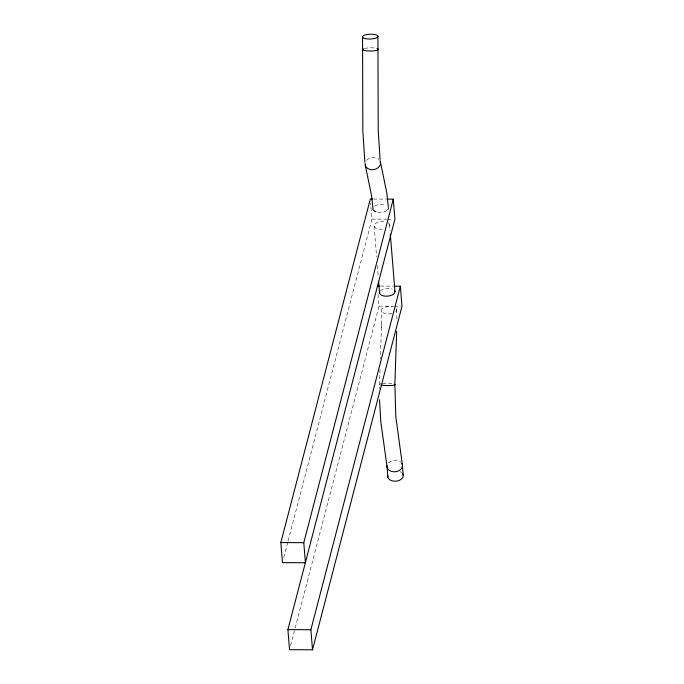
<?xml version="1.0" encoding="UTF-8"?>
<svg xmlns="http://www.w3.org/2000/svg" width="684" height="684" viewBox="0 0 684 684"><rect width="100%" height="100%" fill="white"/><g stroke="black" fill="none" stroke-linecap="round" stroke-linejoin="round"><path stroke-width="0.51" stroke-dasharray="3.42 2.56" d="M381.484 324.156L381.347 310.904M379.996 369.505L379.44 388.426L379.449 387.905M381.424 327.516L381.492 323.712M381.433 327.234L380.355 359.023M283.8 557.469L287.827 541.993M288.101 540.959L371.942 219.085L370.651 203.242M290.614 645.542L294.915 629.041M295.18 628.006L379.022 306.133L378.081 294.513M373.438 199.044L385.973 199.112M371.942 219.085L386.563 219.162M387.606 219.171L392.821 219.205M380.526 286.092L393.052 286.16M379.022 306.133L393.642 306.21M394.685 306.218L400.952 306.252M389.529 224.523L390.042 230.901M374.122 226.062L376.636 256.902M377.329 265.401L378.278 277.097M396.694 309.621L396.865 320.215M388.196 222.71A7.746 3.865 -4.7 0 1 387.691 227.456M382.424 229.123A7.746 3.865 -4.7 0 1 374.233 225.045A7.746 3.865 -4.7 0 1 385.16 221.599M380.313 291.033A7.746 3.865 -4.7 0 1 392.3 289.033M396.173 308.715A7.738 3.651 -1.6 0 1 395.155 312.357M391.966 313.58A7.738 3.651 -1.6 0 1 381.279 310.425A7.738 3.651 -1.6 0 1 392 306.825M379.475 384.468A7.755 1.077 1.3 0 1 379.475 384.186M380.005 383.921A7.755 1.077 1.3 0 1 381.022 383.698M382.467 383.536A7.755 1.077 1.3 0 1 391.889 383.75M388.555 462.846A7.763 5.763 -5.9 0 1 400.815 462.145M400.166 471.738A7.738 5.156 -4.3 0 1 401.602 472.627M386.828 210.501A7.738 4.07 -4.2 0 1 377.739 212.271M374.558 206.183A7.738 4.07 -4.2 0 1 385.4 204.858M366.59 160.398A7.755 6.088 -9.6 0 1 378.816 159.329M364.546 48.504A7.763 1.607 -0.8 0 1 376.841 48.367"/><path stroke-width="1.03" d="M394.839 384.536L395.839 417.035L402.397 464.829L403.158 475.021M394.83 384.818L396.677 331.347M387.016 199.121L393.283 199.155L303.79 542.694L305.423 562.752L282.458 562.624L280.825 542.566L370.309 199.027L372.395 199.035M394.095 286.16L400.362 286.203L401.995 306.261L312.511 649.8L289.537 649.672L287.904 629.613L394.907 219.213L393.283 199.155M312.511 649.8L310.878 629.742L400.362 286.203M377.397 286.066L379.483 286.083M280.825 542.566L303.79 542.694M287.904 629.613L310.878 629.742M380.449 162.117L386.811 192.991L388.358 207.406M365.239 165.058L371.609 195.915L373.036 209.278A7.738 4.07 -4.2 0 0 375.995 211.826M380.116 159.688L378.218 130.259L377.919 36.115M364.863 162.296L362.845 130.935L362.554 37.124M390.308 234.09L394.976 291.512M378.628 281.355L379.577 293.051M387.845 477.081L387.11 467.215L380.826 421.942L379.517 399.772M394.557 290.546A7.746 3.865 -4.7 0 1 387.871 296.112A7.746 3.865 -4.7 0 1 379.68 292.034M394.326 384.246A7.755 1.077 1.3 0 1 391.034 385.519A7.755 1.077 1.3 0 1 381.005 385.015M401.859 463.393A7.763 5.763 -5.9 0 1 395.882 471.686A7.763 5.763 -5.9 0 1 387.058 465.701M402.619 473.747A7.738 5.156 -4.3 0 1 396.575 481.117A7.738 5.156 -4.3 0 1 387.837 475.731M388.358 208.466A7.738 4.07 -4.2 0 1 387.837 209.526M379.877 160.62A7.755 6.088 -9.6 0 1 374.088 169.547A7.755 6.088 -9.6 0 1 365.171 163.459M377.833 48.718A7.763 1.607 -0.8 0 1 370.531 51.026A7.763 1.607 -0.8 0 1 363.503 48.872M365.461 38.655A7.738 2.411 -1.8 0 0 377.893 36.748A7.738 2.411 -1.8 0 0 367.351 34.456A7.738 2.411 -1.8 0 0 365.461 38.655"/></g></svg>
